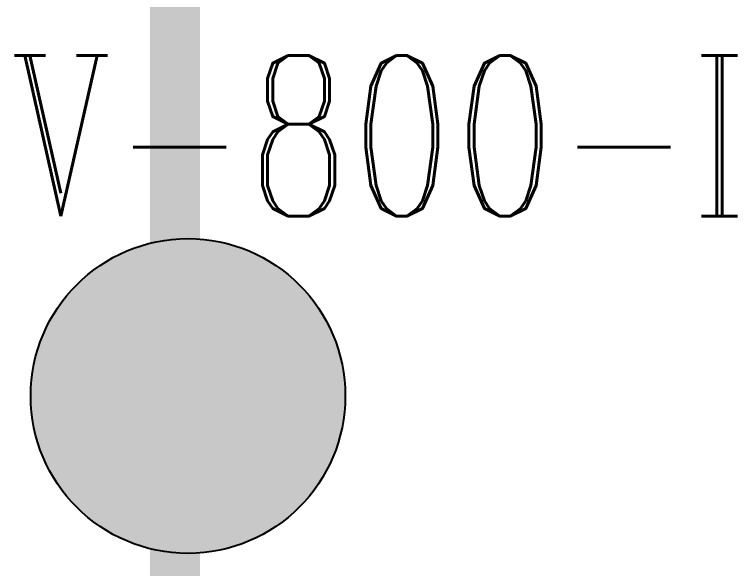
# Model space of a CAD drawing. Header units: millimetres. Extents: x -10011772 to -8149599, y 2847708 to 3434448.
# Drawn here: x -9495424 to -9490924, y 3194182 to 3197629 of the extents above; entities that cross this region are included whole.
import ezdxf

# ---------------------------------------------------------------- set-up
doc = ezdxf.new("R2010")
doc.units = ezdxf.units.MM
doc.layers.add('总平面底图', color=9, linetype='Continuous')
doc.layers.add('电气-接地设计-接地线', color=3, linetype='接地线')
doc.styles.add('EESLTYPE', font='TXT.shx')
doc.styles.get("Standard").update_dxf_attribs({"font": 'romanc.SHX', "width": 0.75, "bigfont": 'hztxt.shx'})
doc.linetypes.add('接地线', pattern='A,500,["/",EESLTYPE,S=200,R=0,X=0,Y=-100],-200,60,-200', length=960)

# ---------------------------------------------------------------- blocks, each defined once
blk = doc.blocks.new('总平面底图 爆炸危险区 LOCATION I')
at = {"layer": '总平面底图', "width": 0.75}
blk.add_text('V-800-I', height=500, rotation=0, dxfattribs=at).set_placement((226998.9, 134463.1))
blk = doc.blocks.new('PTJD2')
at = {"linetype": 'Continuous'}
blk.add_hatch(color=0, dxfattribs=at).paths.add_polyline_path([(150, 0, 1), (-150, 0, 1)])
at = {"color": 0, "linetype": 'Continuous'}
blk.add_circle((0, 0), 150, dxfattribs=at)

msp = doc.modelspace()

# ---------------------------------------------------------------- linework, layer by layer
at = {"layer": '电气-接地设计-接地线', "color": 1, "linetype": '接地线', "ltscale": 0.005, "const_width": 310.8}
msp.add_lwpolyline([(-9494426, 3197863.3), (-9494426, 3192063.3)], dxfattribs=at)

# ---------------------------------------------------------------- block references
at = {"layer": '总平面底图', "xscale": 2, "yscale": 2, "zscale": 2}
msp.add_blockref('总平面底图 爆炸危险区 LOCATION I', (-9949454.3, 2927447.9), dxfattribs=at)
at = {"layer": '电气-接地设计-接地线', "color": 1, "xscale": 6.526230669615967, "yscale": 6.526230669615967, "zscale": 2.175410223205322, "rotation": 180}
msp.add_blockref('PTJD2', (-9494344.6, 3195255.2), dxfattribs=at)

doc.saveas('drawing.dxf')
